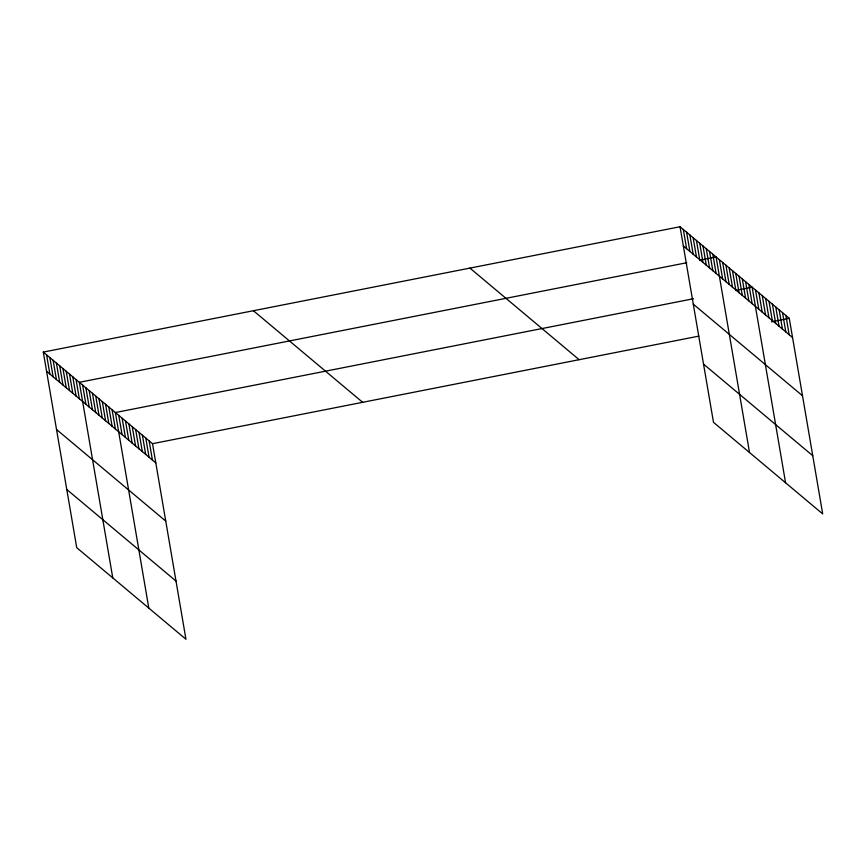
<?xml version="1.0" encoding="UTF-8"?>
<svg xmlns="http://www.w3.org/2000/svg" width="866" height="866" viewBox="0 0 866 866"><rect width="100%" height="100%" fill="white"/><g stroke="black" fill="none" stroke-linecap="round" stroke-linejoin="round"><path stroke-width="1.3" d="M43.3 352.083L152.513 443.684L185.952 639.26L76.728 547.669L43.3 352.083L680.048 226.74L789.272 318.331L822.7 513.917L713.487 422.316L680.048 226.74M686.803 262.723L79.336 382.307L112.775 577.893M699.533 260.222L716.095 256.964L749.523 452.55M693.558 298.716L115.384 412.541L148.811 608.127M735.58 290.446L752.132 287.187L785.57 482.773M152.513 443.684L698.851 336.127M771.444 321.838L789.272 318.331M683.339 245.955L792.552 337.556M693.287 304.161L802.501 395.751M703.538 364.121L812.752 455.711M469.924 268.103L579.138 359.693M253.424 310.721L362.648 402.311M46.591 371.308L155.804 462.909M56.539 429.504L165.752 521.105M66.779 489.474L176.004 581.064M785.895 315.495L789.175 334.72M782.518 312.669L785.798 331.895M779.14 309.833L782.431 329.058M775.763 307.008L779.054 326.233M772.385 304.172L775.676 323.397M769.019 301.346L772.299 320.572M765.641 298.51L768.921 317.735M762.264 295.685L765.544 314.91M758.887 292.849L762.177 312.074M755.509 290.023L758.8 309.238M748.863 284.438L752.143 303.663M745.583 281.688L748.863 300.913M742.303 278.949L745.594 298.164M739.034 276.2L742.314 295.425M735.754 273.45L739.034 292.676M732.474 270.701L735.764 289.926M729.204 267.951L732.484 287.176M725.925 265.202L729.204 284.427M722.645 262.452L725.935 281.677M719.365 259.713L722.655 278.939M712.815 254.214L716.106 273.44M709.535 251.465L712.826 270.69M706.266 248.715L709.546 267.94M702.986 245.966L706.277 265.191M699.706 243.227L702.997 262.441M696.437 240.477L699.717 259.703M693.157 237.728L696.448 256.953M689.877 234.978L693.168 254.203M686.608 232.229L689.888 251.454M683.328 229.479L686.619 248.704M149.136 440.848L152.427 460.073M145.769 438.023L149.049 457.237M142.392 435.187L145.672 454.412M139.015 432.35L142.295 451.576M135.637 429.525L138.928 448.75M132.26 426.689L135.551 445.914M128.882 423.864L132.173 443.089M125.505 421.028L128.796 440.253M122.138 418.202L125.418 437.427M118.761 415.366L122.041 434.591M112.104 409.791L115.394 429.016M108.835 407.042L112.115 426.267M105.555 404.292L108.835 423.517M102.275 401.543L105.565 420.768M99.005 398.804L102.285 418.018M95.725 396.054L99.005 415.279M92.446 393.305L95.736 412.53M89.166 390.555L92.456 409.78M85.896 387.806L89.176 407.031M82.616 385.056L85.907 404.281M76.067 379.568L79.347 398.793M72.787 376.818L76.078 396.043M69.507 374.069L72.798 393.294M66.238 371.319L69.518 390.544M62.958 368.57L66.249 387.795M59.678 365.82L62.969 385.045M56.409 363.081L59.689 382.296M53.129 360.332L56.42 379.557M49.849 357.582L53.14 376.807M46.58 354.833L49.86 374.058"/></g></svg>
